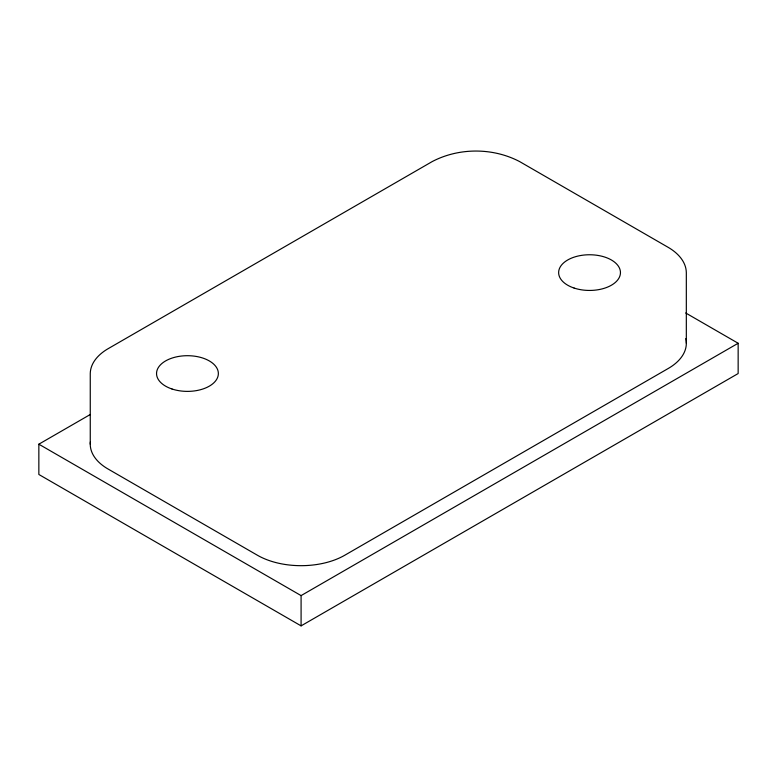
<?xml version="1.0" encoding="UTF-8"?>
<svg xmlns="http://www.w3.org/2000/svg" width="777" height="777" viewBox="0 0 777 777"><rect width="100%" height="100%" fill="white"/><g stroke="black" fill="none" stroke-linecap="round" stroke-linejoin="round"><path stroke-width="1.17" d="M685.702 312.976L738.15 343.259L738.15 373.543L301.087 625.873L38.85 474.475L38.85 444.191L90.326 414.471M38.85 444.191L301.087 595.6L738.15 343.259M686.324 343.259L686.324 272.601C686.12 261.383 677.369 252.661 668.22 247.368L519.619 161.577C492.909 147.543 458.916 147.543 432.206 161.577L108.78 348.31C99.485 353.506 90.472 362.199 90.258 373.543L90.258 444.191M301.087 595.6L301.087 625.873M685.8 338.597A61.81 35.684 0 0 1 668.22 368.492L344.794 555.225A61.81 35.684 0 0 1 257.381 555.225L108.78 469.425A60.82 35.12 0 0 1 90.394 441.851M171.999 388.995A30.905 17.842 0 0 0 218.356 373.543A30.905 17.842 0 0 0 171.999 358.09A30.905 17.842 0 0 0 171.999 388.995M574.096 288.053A30.905 17.842 0 0 0 620.454 272.601A30.905 17.842 0 0 0 574.096 257.148A30.905 17.842 0 0 0 574.096 288.053"/></g></svg>
